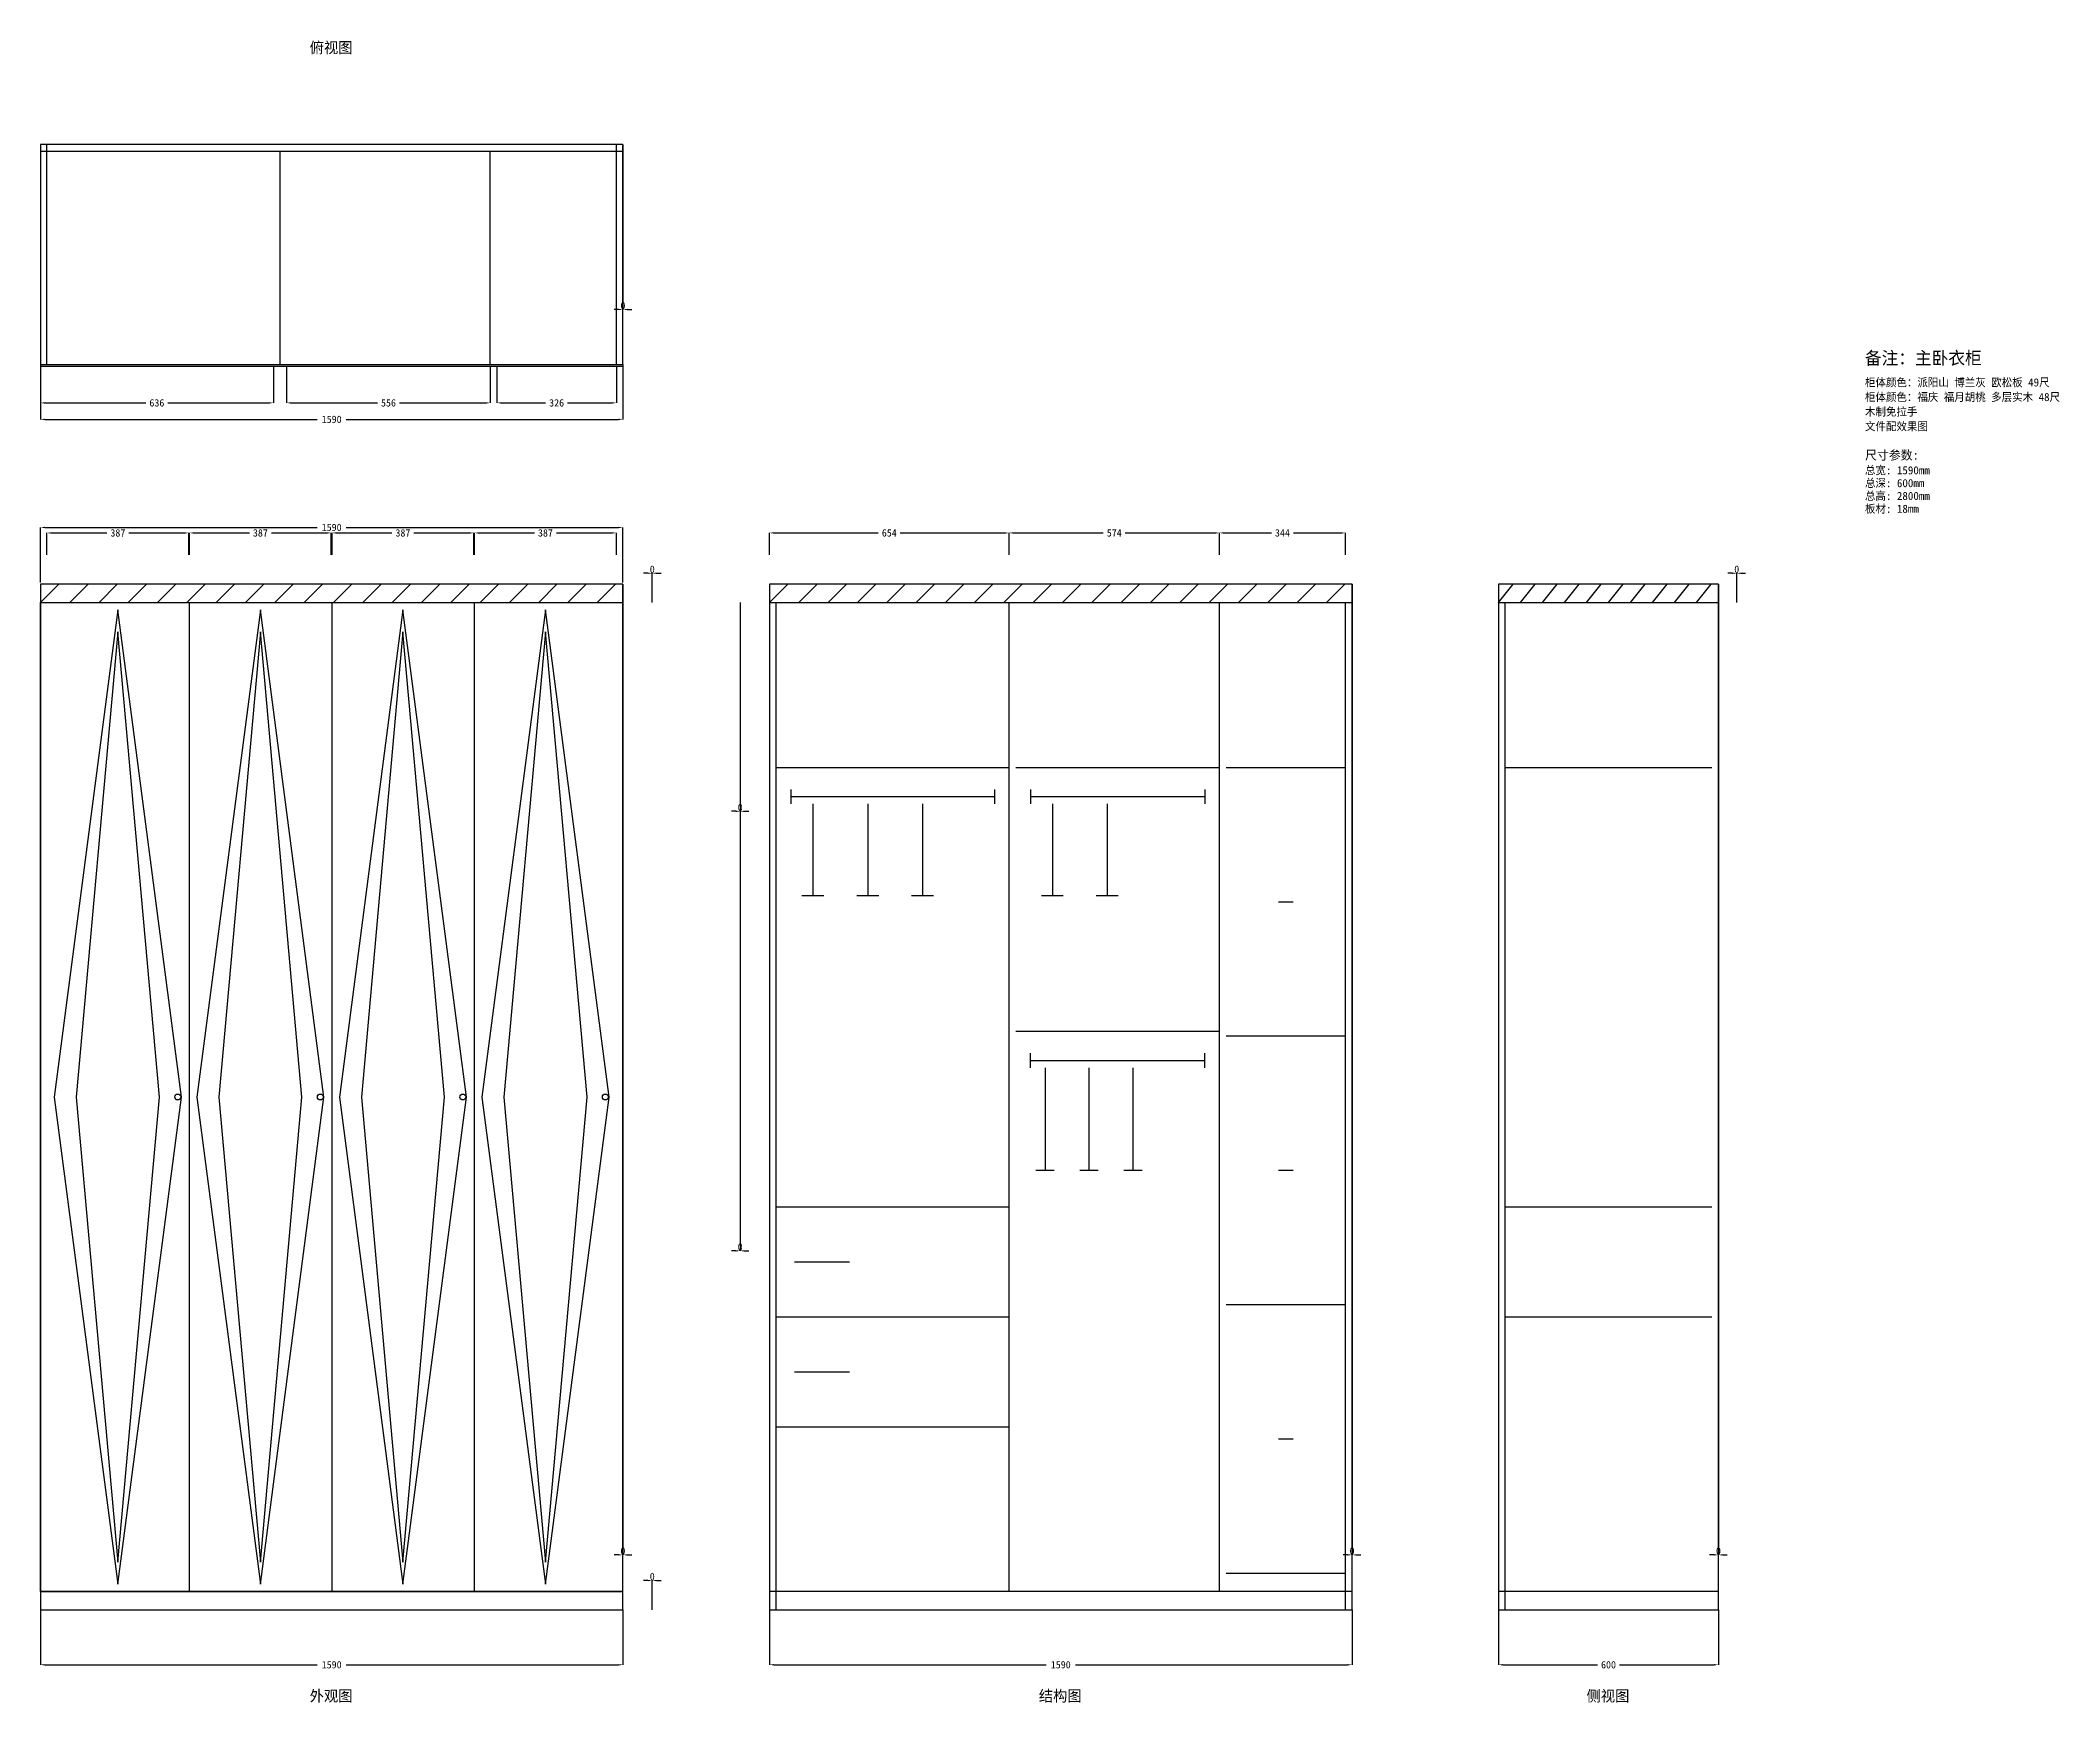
# Model space of a CAD drawing. Header units: millimetres. Extents: x 200 to 5711, y -53 to 4485.
import ezdxf

# ---------------------------------------------------------------- set-up
doc = ezdxf.new("R2010")
doc.units = ezdxf.units.MM
for name, color, linetype in [('BOARD', 7, 'Continuous'), ('DOOR', 1, 'Continuous'), ('HANGER', 5, 'Continuous'), ('INNER', 3, 'Continuous'), ('NOTE', 1, 'Continuous'), ('OUTLINE', 7, 'Continuous'), ('PATTERN', 8, 'Continuous'), ('TEXT', 1, 'Continuous')]:
    doc.layers.add(name, color=color, linetype=linetype)
doc.dimstyles.get("Standard").update_dxf_attribs({"dimtxt": 2.5, "dimasz": 2.5, "dimexe": 1.25, "dimexo": 0.625, "dimtad": 1, "dimcen": 2.5, "dimazin": 3, "dimtfac": 1, "dimtmove": 0, "dimatfit": 3})

# ---------------------------------------------------------------- blocks, each defined once
blk = doc.blocks.new('_CLOSEDFILLED')
at = {"color": 0, "linetype": 'BYBLOCK'}
blk.add_solid([(-1, 0.16), (0, 0), (-1, -0.16)], dxfattribs=at)
blk = doc.blocks.new('*D1')
at = {"color": 2}
for p, q in [((200, 3600), (200, 3450)), ((1790, 3600), (1790, 3450)), ((212, 3450), (955, 3450)), ((1035, 3450), (1778, 3450))]:
    blk.add_line(p, q, dxfattribs=at)
at = {"layer": 'Defpoints'}
for p in [(200, 3600), (1790, 3600), (200, 3450)]:
    blk.add_point(p, dxfattribs=at)
at = {"color": 2, "xscale": 12, "yscale": 12, "rotation": 180}
blk.add_blockref('_CLOSEDFILLED', (200, 3450), dxfattribs=at)
at = {"color": 2, "xscale": 12, "yscale": 12}
blk.add_blockref('_CLOSEDFILLED', (1790, 3450), dxfattribs=at)
at = {"color": 2, "insert": (995, 3450), "char_height": 20, "attachment_point": 5}
blk.add_mtext('1590', dxfattribs=at)
blk = doc.blocks.new('*D2')
at = {"color": 2}
for p, q in [((1790, 4200), (1790, 3750)), ((1778, 3750), (1766, 3750)), ((1790, 3600), (1790, 3750)), ((1790, 3750), (1790, 3750)), ((1802, 3750), (1814, 3750))]:
    blk.add_line(p, q, dxfattribs=at)
at = {"layer": 'Defpoints'}
for p in [(1790, 4200), (1790, 3750), (1790, 3600)]:
    blk.add_point(p, dxfattribs=at)
at = {"color": 2, "xscale": 12, "yscale": 12}
blk.add_blockref('_CLOSEDFILLED', (1790, 3750), dxfattribs=at)
at = {"color": 2, "xscale": 12, "yscale": 12, "rotation": 180}
blk.add_blockref('_CLOSEDFILLED', (1790, 3750), dxfattribs=at)
at = {"color": 2, "insert": (1790, 3760.625), "char_height": 20, "attachment_point": 5}
blk.add_mtext('0', dxfattribs=at)
blk = doc.blocks.new('*D3')
at = {"color": 2}
for p, q in [((200, 3595), (200, 3495)), ((836, 3595), (836, 3495)), ((212, 3495), (488, 3495)), ((548, 3495), (824, 3495))]:
    blk.add_line(p, q, dxfattribs=at)
at = {"layer": 'Defpoints'}
for p in [(200, 3595), (836, 3595), (200, 3495)]:
    blk.add_point(p, dxfattribs=at)
at = {"color": 2, "xscale": 12, "yscale": 12, "rotation": 180}
blk.add_blockref('_CLOSEDFILLED', (200, 3495), dxfattribs=at)
at = {"color": 2, "xscale": 12, "yscale": 12}
blk.add_blockref('_CLOSEDFILLED', (836, 3495), dxfattribs=at)
at = {"color": 2, "insert": (518, 3495), "char_height": 20, "attachment_point": 5}
blk.add_mtext('636', dxfattribs=at)
blk = doc.blocks.new('*D4')
at = {"color": 2}
for p, q in [((872, 3595), (872, 3495)), ((1428, 3595), (1428, 3495)), ((884, 3495), (1120, 3495)), ((1180, 3495), (1416, 3495))]:
    blk.add_line(p, q, dxfattribs=at)
at = {"layer": 'Defpoints'}
for p in [(872, 3595), (1428, 3595), (872, 3495)]:
    blk.add_point(p, dxfattribs=at)
at = {"color": 2, "xscale": 12, "yscale": 12, "rotation": 180}
blk.add_blockref('_CLOSEDFILLED', (872, 3495), dxfattribs=at)
at = {"color": 2, "xscale": 12, "yscale": 12}
blk.add_blockref('_CLOSEDFILLED', (1428, 3495), dxfattribs=at)
at = {"color": 2, "insert": (1150, 3495), "char_height": 20, "attachment_point": 5}
blk.add_mtext('556', dxfattribs=at)
blk = doc.blocks.new('*D5')
at = {"color": 2}
for p, q in [((1446, 3595), (1446, 3495)), ((1772, 3595), (1772, 3495)), ((1458, 3495), (1579, 3495)), ((1639, 3495), (1760, 3495))]:
    blk.add_line(p, q, dxfattribs=at)
at = {"layer": 'Defpoints'}
for p in [(1446, 3595), (1772, 3595), (1446, 3495)]:
    blk.add_point(p, dxfattribs=at)
at = {"color": 2, "xscale": 12, "yscale": 12, "rotation": 180}
blk.add_blockref('_CLOSEDFILLED', (1446, 3495), dxfattribs=at)
at = {"color": 2, "xscale": 12, "yscale": 12}
blk.add_blockref('_CLOSEDFILLED', (1772, 3495), dxfattribs=at)
at = {"color": 2, "insert": (1609, 3495), "char_height": 20, "attachment_point": 5}
blk.add_mtext('326', dxfattribs=at)
blk = doc.blocks.new('*D6')
at = {"color": 2}
for p, q in [((200, 200), (200, 50)), ((1790, 200), (1790, 50)), ((212, 50), (955, 50)), ((1035, 50), (1778, 50))]:
    blk.add_line(p, q, dxfattribs=at)
at = {"layer": 'Defpoints'}
for p in [(200, 200), (1790, 200), (200, 50)]:
    blk.add_point(p, dxfattribs=at)
at = {"color": 2, "xscale": 12, "yscale": 12, "rotation": 180}
blk.add_blockref('_CLOSEDFILLED', (200, 50), dxfattribs=at)
at = {"color": 2, "xscale": 12, "yscale": 12}
blk.add_blockref('_CLOSEDFILLED', (1790, 50), dxfattribs=at)
at = {"color": 2, "insert": (995, 50), "char_height": 20, "attachment_point": 5}
blk.add_mtext('1590', dxfattribs=at)
blk = doc.blocks.new('*D7')
at = {"color": 2}
for p, q in [((1790, 3000), (1790, 350)), ((1778, 350), (1766, 350)), ((1790, 200), (1790, 350)), ((1790, 350), (1790, 350)), ((1802, 350), (1814, 350))]:
    blk.add_line(p, q, dxfattribs=at)
at = {"layer": 'Defpoints'}
for p in [(1790, 3000), (1790, 350), (1790, 200)]:
    blk.add_point(p, dxfattribs=at)
at = {"color": 2, "xscale": 12, "yscale": 12}
blk.add_blockref('_CLOSEDFILLED', (1790, 350), dxfattribs=at)
at = {"color": 2, "xscale": 12, "yscale": 12, "rotation": 180}
blk.add_blockref('_CLOSEDFILLED', (1790, 350), dxfattribs=at)
at = {"color": 2, "insert": (1790, 360.625), "char_height": 20, "attachment_point": 5}
blk.add_mtext('0', dxfattribs=at)
blk = doc.blocks.new('*D8')
at = {"color": 2}
for p, q in [((200, 3005), (200, 3155)), ((212, 3155), (955, 3155)), ((1035, 3155), (1778, 3155)), ((1790, 3005), (1790, 3155))]:
    blk.add_line(p, q, dxfattribs=at)
at = {"layer": 'Defpoints'}
for p in [(200, 3155), (200, 3005), (1790, 3005)]:
    blk.add_point(p, dxfattribs=at)
at = {"color": 2, "xscale": 12, "yscale": 12, "rotation": 180}
blk.add_blockref('_CLOSEDFILLED', (200, 3155), dxfattribs=at)
at = {"color": 2, "xscale": 12, "yscale": 12}
blk.add_blockref('_CLOSEDFILLED', (1790, 3155), dxfattribs=at)
at = {"color": 2, "insert": (995, 3155), "char_height": 20, "attachment_point": 5}
blk.add_mtext('1590', dxfattribs=at)
blk = doc.blocks.new('*D9')
at = {"color": 2}
for p, q in [((218, 3080), (218, 3140)), ((230, 3140), (381.5, 3140)), ((441.5, 3140), (593, 3140)), ((605, 3080), (605, 3140))]:
    blk.add_line(p, q, dxfattribs=at)
at = {"layer": 'Defpoints'}
for p in [(218, 3140), (218, 3080), (605, 3080)]:
    blk.add_point(p, dxfattribs=at)
at = {"color": 2, "xscale": 12, "yscale": 12, "rotation": 180}
blk.add_blockref('_CLOSEDFILLED', (218, 3140), dxfattribs=at)
at = {"color": 2, "xscale": 12, "yscale": 12}
blk.add_blockref('_CLOSEDFILLED', (605, 3140), dxfattribs=at)
at = {"color": 2, "insert": (411.5, 3140), "char_height": 20, "attachment_point": 5}
blk.add_mtext('387', dxfattribs=at)
blk = doc.blocks.new('*D10')
at = {"color": 2}
for p, q in [((607, 3080), (607, 3140)), ((619, 3140), (770.5, 3140)), ((830.5, 3140), (982, 3140)), ((994, 3080), (994, 3140))]:
    blk.add_line(p, q, dxfattribs=at)
at = {"layer": 'Defpoints'}
for p in [(607, 3140), (607, 3080), (994, 3080)]:
    blk.add_point(p, dxfattribs=at)
at = {"color": 2, "xscale": 12, "yscale": 12, "rotation": 180}
blk.add_blockref('_CLOSEDFILLED', (607, 3140), dxfattribs=at)
at = {"color": 2, "xscale": 12, "yscale": 12}
blk.add_blockref('_CLOSEDFILLED', (994, 3140), dxfattribs=at)
at = {"color": 2, "insert": (800.5, 3140), "char_height": 20, "attachment_point": 5}
blk.add_mtext('387', dxfattribs=at)
blk = doc.blocks.new('*D11')
at = {"color": 2}
for p, q in [((996, 3080), (996, 3140)), ((1008, 3140), (1159.5, 3140)), ((1219.5, 3140), (1371, 3140)), ((1383, 3080), (1383, 3140))]:
    blk.add_line(p, q, dxfattribs=at)
at = {"layer": 'Defpoints'}
for p in [(996, 3140), (996, 3080), (1383, 3080)]:
    blk.add_point(p, dxfattribs=at)
at = {"color": 2, "xscale": 12, "yscale": 12, "rotation": 180}
blk.add_blockref('_CLOSEDFILLED', (996, 3140), dxfattribs=at)
at = {"color": 2, "xscale": 12, "yscale": 12}
blk.add_blockref('_CLOSEDFILLED', (1383, 3140), dxfattribs=at)
at = {"color": 2, "insert": (1189.5, 3140), "char_height": 20, "attachment_point": 5}
blk.add_mtext('387', dxfattribs=at)
blk = doc.blocks.new('*D12')
at = {"color": 2}
for p, q in [((1385, 3080), (1385, 3140)), ((1397, 3140), (1548.5, 3140)), ((1608.5, 3140), (1760, 3140)), ((1772, 3080), (1772, 3140))]:
    blk.add_line(p, q, dxfattribs=at)
at = {"layer": 'Defpoints'}
for p in [(1385, 3140), (1385, 3080), (1772, 3080)]:
    blk.add_point(p, dxfattribs=at)
at = {"color": 2, "xscale": 12, "yscale": 12, "rotation": 180}
blk.add_blockref('_CLOSEDFILLED', (1385, 3140), dxfattribs=at)
at = {"color": 2, "xscale": 12, "yscale": 12}
blk.add_blockref('_CLOSEDFILLED', (1772, 3140), dxfattribs=at)
at = {"color": 2, "insert": (1578.5, 3140), "char_height": 20, "attachment_point": 5}
blk.add_mtext('387', dxfattribs=at)
blk = doc.blocks.new('*D13')
at = {"color": 2}
for p, q in [((1858, 3030), (1846, 3030)), ((1870, 2950), (1870, 3030)), ((1870, 3000), (1870, 3030)), ((1870, 3030), (1870, 3030)), ((1882, 3030), (1894, 3030))]:
    blk.add_line(p, q, dxfattribs=at)
at = {"layer": 'Defpoints'}
for p in [(1870, 3030), (1870, 3000), (1870, 2950)]:
    blk.add_point(p, dxfattribs=at)
at = {"color": 2, "xscale": 12, "yscale": 12}
blk.add_blockref('_CLOSEDFILLED', (1870, 3030), dxfattribs=at)
at = {"color": 2, "xscale": 12, "yscale": 12, "rotation": 180}
blk.add_blockref('_CLOSEDFILLED', (1870, 3030), dxfattribs=at)
at = {"color": 2, "insert": (1870, 3040.625), "char_height": 20, "attachment_point": 5}
blk.add_mtext('0', dxfattribs=at)
blk = doc.blocks.new('*D14')
at = {"color": 2}
for p, q in [((1858, 280), (1846, 280)), ((1870, 200), (1870, 280)), ((1870, 250), (1870, 280)), ((1870, 280), (1870, 280)), ((1882, 280), (1894, 280))]:
    blk.add_line(p, q, dxfattribs=at)
at = {"layer": 'Defpoints'}
for p in [(1870, 280), (1870, 250), (1870, 200)]:
    blk.add_point(p, dxfattribs=at)
at = {"color": 2, "xscale": 12, "yscale": 12}
blk.add_blockref('_CLOSEDFILLED', (1870, 280), dxfattribs=at)
at = {"color": 2, "xscale": 12, "yscale": 12, "rotation": 180}
blk.add_blockref('_CLOSEDFILLED', (1870, 280), dxfattribs=at)
at = {"color": 2, "insert": (1870, 290.625), "char_height": 20, "attachment_point": 5}
blk.add_mtext('0', dxfattribs=at)
blk = doc.blocks.new('*D15')
at = {"color": 2}
for p, q in [((2190, 200), (2190, 50)), ((3780, 200), (3780, 50)), ((2202, 50), (2945, 50)), ((3025, 50), (3768, 50))]:
    blk.add_line(p, q, dxfattribs=at)
at = {"layer": 'Defpoints'}
for p in [(2190, 200), (3780, 200), (2190, 50)]:
    blk.add_point(p, dxfattribs=at)
at = {"color": 2, "xscale": 12, "yscale": 12, "rotation": 180}
blk.add_blockref('_CLOSEDFILLED', (2190, 50), dxfattribs=at)
at = {"color": 2, "xscale": 12, "yscale": 12}
blk.add_blockref('_CLOSEDFILLED', (3780, 50), dxfattribs=at)
at = {"color": 2, "insert": (2985, 50), "char_height": 20, "attachment_point": 5}
blk.add_mtext('1590', dxfattribs=at)
blk = doc.blocks.new('*D16')
at = {"color": 2}
for p, q in [((3780, 3000), (3780, 350)), ((3768, 350), (3756, 350)), ((3780, 200), (3780, 350)), ((3780, 350), (3780, 350)), ((3792, 350), (3804, 350))]:
    blk.add_line(p, q, dxfattribs=at)
at = {"layer": 'Defpoints'}
for p in [(3780, 3000), (3780, 350), (3780, 200)]:
    blk.add_point(p, dxfattribs=at)
at = {"color": 2, "xscale": 12, "yscale": 12}
blk.add_blockref('_CLOSEDFILLED', (3780, 350), dxfattribs=at)
at = {"color": 2, "xscale": 12, "yscale": 12, "rotation": 180}
blk.add_blockref('_CLOSEDFILLED', (3780, 350), dxfattribs=at)
at = {"color": 2, "insert": (3780, 360.625), "char_height": 20, "attachment_point": 5}
blk.add_mtext('0', dxfattribs=at)
blk = doc.blocks.new('*D17')
at = {"color": 2}
for p, q in [((2190, 3080), (2190, 3140)), ((2202, 3140), (2487, 3140)), ((2547, 3140), (2832, 3140)), ((2844, 3080), (2844, 3140))]:
    blk.add_line(p, q, dxfattribs=at)
at = {"layer": 'Defpoints'}
for p in [(2190, 3140), (2190, 3080), (2844, 3080)]:
    blk.add_point(p, dxfattribs=at)
at = {"color": 2, "xscale": 12, "yscale": 12, "rotation": 180}
blk.add_blockref('_CLOSEDFILLED', (2190, 3140), dxfattribs=at)
at = {"color": 2, "xscale": 12, "yscale": 12}
blk.add_blockref('_CLOSEDFILLED', (2844, 3140), dxfattribs=at)
at = {"color": 2, "insert": (2517, 3140), "char_height": 20, "attachment_point": 5}
blk.add_mtext('654', dxfattribs=at)
blk = doc.blocks.new('*D18')
at = {"color": 2}
for p, q in [((2844, 3080), (2844, 3140)), ((2856, 3140), (3101, 3140)), ((3161, 3140), (3406, 3140)), ((3418, 3080), (3418, 3140))]:
    blk.add_line(p, q, dxfattribs=at)
at = {"layer": 'Defpoints'}
for p in [(2844, 3140), (2844, 3080), (3418, 3080)]:
    blk.add_point(p, dxfattribs=at)
at = {"color": 2, "xscale": 12, "yscale": 12, "rotation": 180}
blk.add_blockref('_CLOSEDFILLED', (2844, 3140), dxfattribs=at)
at = {"color": 2, "xscale": 12, "yscale": 12}
blk.add_blockref('_CLOSEDFILLED', (3418, 3140), dxfattribs=at)
at = {"color": 2, "insert": (3131, 3140), "char_height": 20, "attachment_point": 5}
blk.add_mtext('574', dxfattribs=at)
blk = doc.blocks.new('*D19')
at = {"color": 2}
for p, q in [((3418, 3080), (3418, 3140)), ((3430, 3140), (3560, 3140)), ((3620, 3140), (3750, 3140)), ((3762, 3080), (3762, 3140))]:
    blk.add_line(p, q, dxfattribs=at)
at = {"layer": 'Defpoints'}
for p in [(3418, 3140), (3418, 3080), (3762, 3080)]:
    blk.add_point(p, dxfattribs=at)
at = {"color": 2, "xscale": 12, "yscale": 12, "rotation": 180}
blk.add_blockref('_CLOSEDFILLED', (3418, 3140), dxfattribs=at)
at = {"color": 2, "xscale": 12, "yscale": 12}
blk.add_blockref('_CLOSEDFILLED', (3762, 3140), dxfattribs=at)
at = {"color": 2, "insert": (3590, 3140), "char_height": 20, "attachment_point": 5}
blk.add_mtext('344', dxfattribs=at)
blk = doc.blocks.new('*D20')
at = {"color": 2}
for p, q in [((2110, 2950), (2110, 2380)), ((2110, 2500), (2110, 2380)), ((2098, 2380), (2086, 2380)), ((2110, 2380), (2110, 2380)), ((2122, 2380), (2134, 2380))]:
    blk.add_line(p, q, dxfattribs=at)
at = {"layer": 'Defpoints'}
for p in [(2110, 2950), (2110, 2500), (2110, 2380)]:
    blk.add_point(p, dxfattribs=at)
at = {"color": 2, "xscale": 12, "yscale": 12}
blk.add_blockref('_CLOSEDFILLED', (2110, 2380), dxfattribs=at)
at = {"color": 2, "xscale": 12, "yscale": 12, "rotation": 180}
blk.add_blockref('_CLOSEDFILLED', (2110, 2380), dxfattribs=at)
at = {"color": 2, "insert": (2110, 2390.625), "char_height": 20, "attachment_point": 5}
blk.add_mtext('0', dxfattribs=at)
blk = doc.blocks.new('*D21')
at = {"color": 2}
for p, q in [((2110, 2500), (2110, 1180)), ((2110, 1300), (2110, 1180)), ((2098, 1180), (2086, 1180)), ((2110, 1180), (2110, 1180)), ((2122, 1180), (2134, 1180))]:
    blk.add_line(p, q, dxfattribs=at)
at = {"layer": 'Defpoints'}
for p in [(2110, 2500), (2110, 1300), (2110, 1180)]:
    blk.add_point(p, dxfattribs=at)
at = {"color": 2, "xscale": 12, "yscale": 12}
blk.add_blockref('_CLOSEDFILLED', (2110, 1180), dxfattribs=at)
at = {"color": 2, "xscale": 12, "yscale": 12, "rotation": 180}
blk.add_blockref('_CLOSEDFILLED', (2110, 1180), dxfattribs=at)
at = {"color": 2, "insert": (2110, 1190.625), "char_height": 20, "attachment_point": 5}
blk.add_mtext('0', dxfattribs=at)
blk = doc.blocks.new('*D22')
at = {"color": 2}
for p, q in [((4180, 200), (4180, 50)), ((4780, 200), (4780, 50)), ((4192, 50), (4450, 50)), ((4510, 50), (4768, 50))]:
    blk.add_line(p, q, dxfattribs=at)
at = {"layer": 'Defpoints'}
for p in [(4180, 200), (4780, 200), (4180, 50)]:
    blk.add_point(p, dxfattribs=at)
at = {"color": 2, "xscale": 12, "yscale": 12, "rotation": 180}
blk.add_blockref('_CLOSEDFILLED', (4180, 50), dxfattribs=at)
at = {"color": 2, "xscale": 12, "yscale": 12}
blk.add_blockref('_CLOSEDFILLED', (4780, 50), dxfattribs=at)
at = {"color": 2, "insert": (4480, 50), "char_height": 20, "attachment_point": 5}
blk.add_mtext('600', dxfattribs=at)
blk = doc.blocks.new('*D23')
at = {"color": 2}
for p, q in [((4780, 3000), (4780, 350)), ((4768, 350), (4756, 350)), ((4780, 200), (4780, 350)), ((4780, 350), (4780, 350)), ((4792, 350), (4804, 350))]:
    blk.add_line(p, q, dxfattribs=at)
at = {"layer": 'Defpoints'}
for p in [(4780, 3000), (4780, 350), (4780, 200)]:
    blk.add_point(p, dxfattribs=at)
at = {"color": 2, "xscale": 12, "yscale": 12}
blk.add_blockref('_CLOSEDFILLED', (4780, 350), dxfattribs=at)
at = {"color": 2, "xscale": 12, "yscale": 12, "rotation": 180}
blk.add_blockref('_CLOSEDFILLED', (4780, 350), dxfattribs=at)
at = {"color": 2, "insert": (4780, 360.625), "char_height": 20, "attachment_point": 5}
blk.add_mtext('0', dxfattribs=at)
blk = doc.blocks.new('*D24')
at = {"color": 2}
for p, q in [((4818, 3030), (4806, 3030)), ((4830, 2950), (4830, 3030)), ((4830, 3000), (4830, 3030)), ((4830, 3030), (4830, 3030)), ((4842, 3030), (4854, 3030))]:
    blk.add_line(p, q, dxfattribs=at)
at = {"layer": 'Defpoints'}
for p in [(4830, 3030), (4830, 3000), (4830, 2950)]:
    blk.add_point(p, dxfattribs=at)
at = {"color": 2, "xscale": 12, "yscale": 12}
blk.add_blockref('_CLOSEDFILLED', (4830, 3030), dxfattribs=at)
at = {"color": 2, "xscale": 12, "yscale": 12, "rotation": 180}
blk.add_blockref('_CLOSEDFILLED', (4830, 3030), dxfattribs=at)
at = {"color": 2, "insert": (4830, 3040.625), "char_height": 20, "attachment_point": 5}
blk.add_mtext('0', dxfattribs=at)

msp = doc.modelspace()

# ---------------------------------------------------------------- linework, layer by layer
at = {"layer": 'BOARD'}
for p, q in [((218, 3600), (218, 4200)), ((1772, 3600), (1772, 4200)), ((200, 4182), (1790, 4182)), ((854, 3600), (854, 4182)), ((1428, 3600), (1428, 4182)), ((2208, 200), (2208, 2950)), ((2844, 250), (2844, 2950)), ((3418, 250), (3418, 2950)), ((3762, 200), (3762, 2950)), ((4198, 200), (4198, 2950)), ((2208, 2500), (2844, 2500)), ((2862, 2500), (3418, 2500)), ((3436, 2500), (3762, 2500)), ((4198, 2500), (4762, 2500)), ((2862, 1780), (3418, 1780)), ((3436, 1766.667), (3762, 1766.667)), ((2208, 1300), (2844, 1300)), ((4198, 1300), (4762, 1300)), ((2208, 1000), (2844, 1000)), ((3436, 1033.333), (3762, 1033.333)), ((4198, 1000), (4762, 1000)), ((2208, 700), (2844, 700)), ((3436, 300), (3762, 300))]:
    msp.add_line(p, q, dxfattribs=at)
for points in [[(200, 2950), (1790, 2950), (1790, 3000), (200, 3000)], [(2190, 2950), (3780, 2950), (3780, 3000), (2190, 3000)], [(4180, 2950), (4780, 2950), (4780, 3000), (4180, 3000)], [(200, 200), (1790, 200), (1790, 250), (200, 250)], [(2190, 200), (3780, 200), (3780, 250), (2190, 250)], [(4180, 200), (4780, 200), (4780, 250), (4180, 250)]]:
    msp.add_lwpolyline(points, close=True, dxfattribs=at)
at = {"layer": 'DOOR'}
for p, q in [((200, 3600), (1790, 3600)), ((200, 3595), (1790, 3595)), ((200, 250), (200, 2950)), ((200, 2950), (1790, 2950)), ((607, 250), (607, 2950)), ((996, 250), (996, 2950)), ((1385, 250), (1385, 2950)), ((1790, 250), (1790, 2950)), ((200, 250), (1790, 250))]:
    msp.add_line(p, q, dxfattribs=at)
for centre in [(575, 1600), (964, 1600), (1353, 1600), (1742, 1600)]:
    msp.add_circle(centre, 8, dxfattribs=at)
at = {"layer": 'HANGER'}
for p, q in [((2248, 2440), (2248, 2400)), ((2804, 2440), (2804, 2400)), ((2902, 2440), (2902, 2400)), ((3378, 2440), (3378, 2400)), ((2248, 2420), (2804, 2420)), ((2902, 2420), (3378, 2420)), ((2902, 1680), (2902, 1720)), ((3378, 1680), (3378, 1720)), ((2902, 1700), (3378, 1700))]:
    msp.add_line(p, q, dxfattribs=at)
at = {"layer": 'INNER'}
for p, q in [((2308, 2400), (2308, 2150)), ((2458, 2400), (2458, 2150)), ((2608, 2400), (2608, 2150)), ((2962, 2400), (2962, 2150)), ((3112, 2400), (3112, 2150)), ((2278, 2150), (2338, 2150)), ((2428, 2150), (2488, 2150)), ((2578, 2150), (2638, 2150)), ((2932, 2150), (2992, 2150)), ((3082, 2150), (3142, 2150)), ((3579, 2133.333), (3619, 2133.333)), ((2942, 1680), (2942, 1400)), ((3062, 1680), (3062, 1400)), ((3182, 1680), (3182, 1400)), ((2917, 1400), (2967, 1400)), ((3037, 1400), (3087, 1400)), ((3157, 1400), (3207, 1400)), ((3579, 1400), (3619, 1400)), ((2258, 1150), (2408, 1150)), ((2258, 850), (2408, 850)), ((3579, 666.667), (3619, 666.667))]:
    msp.add_line(p, q, dxfattribs=at)
at = {"layer": 'OUTLINE'}
for points in [[(200, 3600), (1790, 3600), (1790, 4200), (200, 4200)], [(200, 200), (1790, 200), (1790, 3000), (200, 3000)], [(2190, 200), (3780, 200), (3780, 3000), (2190, 3000)], [(4180, 200), (4780, 200), (4780, 3000), (4180, 3000)]]:
    msp.add_lwpolyline(points, close=True, dxfattribs=at)
at = {"layer": 'PATTERN'}
for p, q in [((200, 2950), (250, 3000)), ((280, 2950), (330, 3000)), ((360, 2950), (410, 3000)), ((440, 2950), (490, 3000)), ((520, 2950), (570, 3000)), ((600, 2950), (650, 3000)), ((680, 2950), (730, 3000)), ((760, 2950), (810, 3000)), ((840, 2950), (890, 3000)), ((920, 2950), (970, 3000)), ((1000, 2950), (1050, 3000)), ((1080, 2950), (1130, 3000)), ((1160, 2950), (1210, 3000)), ((1240, 2950), (1290, 3000)), ((1320, 2950), (1370, 3000)), ((1400, 2950), (1450, 3000)), ((1480, 2950), (1530, 3000)), ((1560, 2950), (1610, 3000)), ((1640, 2950), (1690, 3000)), ((1720, 2950), (1770, 3000)), ((2190, 2950), (2240, 3000)), ((2270, 2950), (2320, 3000)), ((2350, 2950), (2400, 3000)), ((2430, 2950), (2480, 3000)), ((2510, 2950), (2560, 3000)), ((2590, 2950), (2640, 3000)), ((2670, 2950), (2720, 3000)), ((2750, 2950), (2800, 3000)), ((2830, 2950), (2880, 3000)), ((2910, 2950), (2960, 3000)), ((2990, 2950), (3040, 3000)), ((3070, 2950), (3120, 3000)), ((3150, 2950), (3200, 3000)), ((3230, 2950), (3280, 3000)), ((3310, 2950), (3360, 3000)), ((3390, 2950), (3440, 3000)), ((3470, 2950), (3520, 3000)), ((3550, 2950), (3600, 3000)), ((3630, 2950), (3680, 3000)), ((3710, 2950), (3760, 3000)), ((4180, 2950), (4220, 3000)), ((4240, 2950), (4280, 3000)), ((4300, 2950), (4340, 3000)), ((4360, 2950), (4400, 3000)), ((4420, 2950), (4460, 3000)), ((4480, 2950), (4520, 3000)), ((4540, 2950), (4580, 3000)), ((4600, 2950), (4640, 3000)), ((4660, 2950), (4700, 3000)), ((4720, 2950), (4760, 3000)), ((411.5, 2930), (238, 1600)), ((585, 1600), (411.5, 2930)), ((800.5, 2930), (627, 1600)), ((974, 1600), (800.5, 2930)), ((1189.5, 2930), (1016, 1600)), ((1363, 1600), (1189.5, 2930)), ((1578.5, 2930), (1405, 1600)), ((1752, 1600), (1578.5, 2930)), ((411.5, 2870), (298, 1600)), ((525, 1600), (411.5, 2870)), ((800.5, 2870), (687, 1600)), ((914, 1600), (800.5, 2870)), ((1189.5, 2870), (1076, 1600)), ((1303, 1600), (1189.5, 2870)), ((1578.5, 2870), (1465, 1600)), ((1692, 1600), (1578.5, 2870)), ((238, 1600), (411.5, 270)), ((298, 1600), (411.5, 330)), ((411.5, 270), (585, 1600)), ((411.5, 330), (525, 1600)), ((627, 1600), (800.5, 270)), ((687, 1600), (800.5, 330)), ((800.5, 270), (974, 1600)), ((800.5, 330), (914, 1600)), ((1016, 1600), (1189.5, 270)), ((1076, 1600), (1189.5, 330)), ((1189.5, 270), (1363, 1600)), ((1189.5, 330), (1303, 1600)), ((1405, 1600), (1578.5, 270)), ((1465, 1600), (1578.5, 330)), ((1578.5, 270), (1752, 1600)), ((1578.5, 330), (1692, 1600))]:
    msp.add_line(p, q, dxfattribs=at)

# ---------------------------------------------------------------- texts
at = {"layer": 'NOTE'}
for s, height, p in [('备注：主卧衣柜', 35, (5180, 3600)), ('柜体颜色：派阳山 博兰灰 欧松板 49尺', 22, (5180, 3540)), ('柜体颜色：福庆 福月胡桃 多层实木 48尺', 22, (5180, 3500)), ('木制免拉手', 22, (5180, 3460)), ('文件配效果图', 22, (5180, 3420))]:
    msp.add_text(s, height=height, dxfattribs=at).set_placement(p)
at = {"layer": 'TEXT'}
for s, height, p in [('俯视图', 30, (935, 4450)), ('尺寸参数:', 25, (5180, 3340)), ('总宽: 1590mm', 22, (5180, 3300)), ('总深: 600mm', 22, (5180, 3265)), ('总高: 2800mm', 22, (5180, 3230)), ('板材: 18mm', 22, (5180, 3195)), ('外观图', 30, (935, -50)), ('结构图', 30, (2925, -50)), ('侧视图', 30, (4420, -50))]:
    msp.add_text(s, height=height, dxfattribs=at).set_placement(p)

# ---------------------------------------------------------------- dimensions: what is measured, and where the dimension line sits
for base, p1, p2, picture, middle in [((1790, 3750), (1790, 3600), (1790, 4200), '*D2', (1790, 3760.625)), ((200, 3450), (200, 3600), (1790, 3600), '*D1', (995, 3450)), ((200, 3495), (200, 3595), (836, 3595), '*D3', (518, 3495)), ((872, 3495), (872, 3595), (1428, 3595), '*D4', (1150, 3495)), ((1446, 3495), (1446, 3595), (1772, 3595), '*D5', (1609, 3495)), ((200, 3155), (200, 3005), (1790, 3005), '*D8', (995, 3155)), ((218, 3140), (218, 3080), (605, 3080), '*D9', (411.5, 3140)), ((607, 3140), (607, 3080), (994, 3080), '*D10', (800.5, 3140)), ((996, 3140), (996, 3080), (1383, 3080), '*D11', (1189.5, 3140)), ((1385, 3140), (1385, 3080), (1772, 3080), '*D12', (1578.5, 3140)), ((2190, 3140), (2190, 3080), (2844, 3080), '*D17', (2517, 3140)), ((2844, 3140), (2844, 3080), (3418, 3080), '*D18', (3131, 3140)), ((3418, 3140), (3418, 3080), (3762, 3080), '*D19', (3590, 3140)), ((1870, 3030), (1870, 2950), (1870, 3000), '*D13', (1870, 3040.625)), ((4830, 3030), (4830, 2950), (4830, 3000), '*D24', (4830, 3040.625)), ((1790, 350), (1790, 200), (1790, 3000), '*D7', (1790, 360.625)), ((3780, 350), (3780, 200), (3780, 3000), '*D16', (3780, 360.625)), ((4780, 350), (4780, 200), (4780, 3000), '*D23', (4780, 360.625)), ((2110, 2380), (2110, 2500), (2110, 2950), '*D20', (2110, 2390.625)), ((2110, 1180), (2110, 1300), (2110, 2500), '*D21', (2110, 1190.625)), ((1870, 280), (1870, 200), (1870, 250), '*D14', (1870, 290.625)), ((200, 50), (200, 200), (1790, 200), '*D6', (995, 50)), ((2190, 50), (2190, 200), (3780, 200), '*D15', (2985, 50)), ((4180, 50), (4180, 200), (4780, 200), '*D22', (4480, 50))]:
    dim = msp.add_linear_dim(base=base, p1=p1, p2=p2, dimstyle='Standard', override={"dimtxt": 20, "dimasz": 12, "dimclrd": 2, "dimclre": 2, "dimclrt": 2})
    dim.commit()
    dim.dimension.update_dxf_attribs({"geometry": picture, "text_midpoint": middle})

doc.saveas('drawing.dxf')
